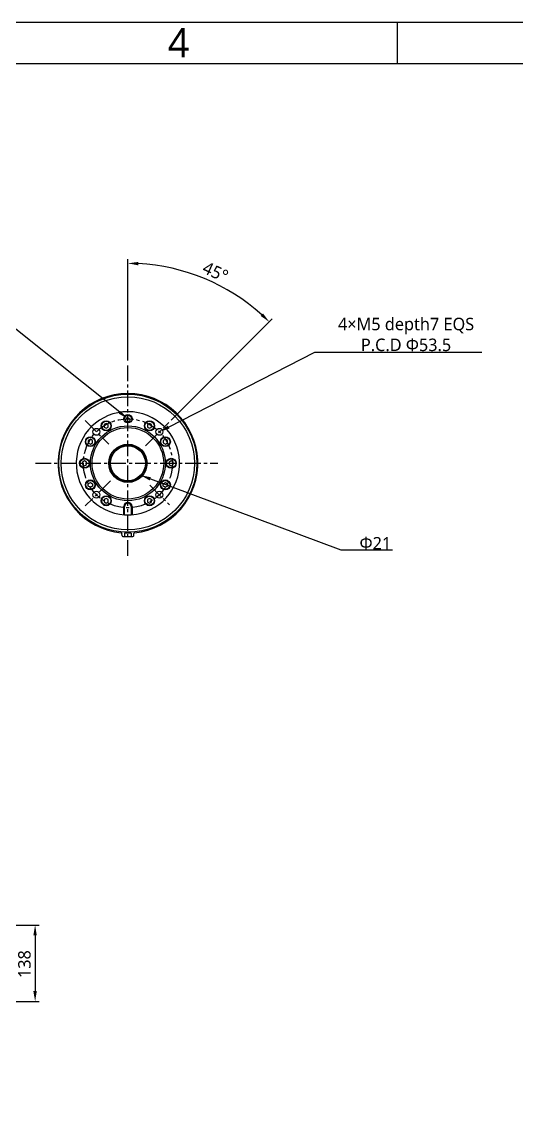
# Model space of a CAD drawing. Header units: millimetres. Extents: x 5828 to 6704, y 123 to 421.
# Drawn here: x 6448.6 to 6508, y 288.1 to 420.6 of the extents above; entities that cross this region are included whole.
import ezdxf
from ezdxf import colors
from ezdxf.entities.mleader import LeaderData, LeaderLine
from ezdxf.enums import TextEntityAlignment as Align
from ezdxf.math import Vec2, Vec3

# ---------------------------------------------------------------- set-up
doc = ezdxf.new("R2010")
doc.units = ezdxf.units.MM
doc.linetypes.add('CENTER', pattern=[0.6, 0.375, -0.075, 0.075, -0.075])
for name, color, linetype in [('中心线', 7, 'Continuous'), ('外形图', 7, 'Continuous'), ('多重引线', 7, 'Continuous'), ('尺寸标注', 7, 'Continuous'), ('模板', 7, 'Continuous')]:
    doc.layers.add(name, color=color, linetype=linetype)
doc.styles.add('微软雅黑', font='msyh.ttc', dxfattribs={"height": 1.5})
doc.dimstyles.new('尺寸标注_1_15比例', dxfattribs={"dimtxt": 1.5, "dimasz": 1.25, "dimexe": 0.5, "dimexo": 0.4, "dimgap": 0.5, "dimtad": 1, "dimdec": 1, "dimlfac": 15, "dimdsep": 46, "dimtxsty": '微软雅黑', "dimcen": 0.09, "dimadec": 0, "dimazin": 0, "dimtp": 0.01, "dimtm": 0.01, "dimtfac": 1, "dimtdec": 1, "dimtofl": 0, "dimtmove": 0, "dimatfit": 3, "dimfxl": 1, "dimtolj": 1, "dimarcsym": 0})
doc.dimstyles.new('尺寸标注_细节_1_5比例', dxfattribs={"dimtxt": 1.5, "dimasz": 1.25, "dimexe": 0.5, "dimexo": 0.4, "dimgap": 0.5, "dimtad": 1, "dimdec": 1, "dimlfac": 5, "dimdsep": 46, "dimtxsty": '微软雅黑', "dimcen": 0.09, "dimadec": 0, "dimazin": 0, "dimtp": 0.01, "dimtm": 0.01, "dimtfac": 1, "dimtdec": 1, "dimtofl": 0, "dimtmove": 0, "dimatfit": 3, "dimfxl": 1, "dimtolj": 1, "dimarcsym": 0})

# ---------------------------------------------------------------- blocks, each defined once
blk = doc.blocks.new('图纸页')
at = {"layer": '模板', "color": 2}
blk.add_line((6493.66, 420.62), (6493.66, 415.62), dxfattribs=at)
for points in [[(6283.66, 123.62), (6283.66, 420.62), (6703.66, 420.62), (6703.66, 123.62)], [(6308.66, 128.62), (6308.66, 415.62), (6698.66, 415.62), (6698.66, 128.62)]]:
    blk.add_lwpolyline(points, close=True, dxfattribs=at)
at = {"layer": '模板', "color": 2, "style": '微软雅黑'}
blk.add_text('4', height=3.5, dxfattribs=at).set_placement((6467.41, 418.12), align=Align.MIDDLE_CENTER)
for tag, height, p in [('编号', 4, (6669.32, 150.51)), ('当前页', 1.67, (6668.11, 141.19)), ('总页数', 1.67, (6673.32, 141.19)), ('比例', 1.67, (6628.66, 133.62))]:
    blk.add_attdef(tag, text='', height=height, dxfattribs=at).set_placement(p, align=Align.MIDDLE)
blk = doc.blocks.new('*D920')
at = {"layer": 'Defpoints', "color": 0}
for p in [(6433.18, 312.05), (6433.18, 302.85), (6450.17, 302.85)]:
    blk.add_point(p, dxfattribs=at)
at = {"layer": '尺寸标注', "color": 0, "lineweight": -2}
for p, q in [((6433.58, 312.05), (6450.67, 312.05)), ((6450.17, 310.8), (6450.17, 304.1)), ((6433.58, 302.85), (6450.67, 302.85))]:
    blk.add_line(p, q, dxfattribs=at)
at = {"layer": '尺寸标注', "color": 0}
for points in [[(6450.37, 310.8), (6449.96, 310.8), (6450.17, 312.05)], [(6449.96, 304.1), (6450.37, 304.1), (6450.17, 302.85)]]:
    blk.add_solid(points, dxfattribs=at)
at = {"layer": '尺寸标注', "color": 0, "insert": (6448.89, 307.35), "char_height": 1.5, "attachment_point": 5, "rotation": 90, "style": '微软雅黑'}
blk.add_mtext('\\A1;138', dxfattribs=at)
blk = doc.blocks.new('*D953')
at = {"layer": 'Defpoints', "color": 0}
for p in [(6467.53, 390.79), (6461.31, 379.54), (6466.21, 372.47), (6463.41, 369.67), (6461.31, 356.43)]:
    blk.add_point(p, dxfattribs=at)
at = {"layer": '尺寸标注', "color": 0, "lineweight": -2}
for p, q in [((6461.31, 379.94), (6461.31, 392.11)), ((6466.5, 372.75), (6478.66, 384.92))]:
    blk.add_line(p, q, dxfattribs=at)
blk.add_arc((6461.31, 367.57), 24.04, 47.9796, 87.0204, dxfattribs=at)
at = {"layer": '尺寸标注', "color": 0}
for points in [[(6462.57, 391.78), (6462.56, 391.37), (6461.31, 391.61)], [(6477.26, 385.28), (6477.55, 385.58), (6478.31, 384.57)]]:
    blk.add_solid(points, dxfattribs=at)
at = {"layer": '尺寸标注', "color": 0, "insert": (6471.84, 390.58), "char_height": 1.5, "attachment_point": 5, "rotation": 335.4092, "style": '微软雅黑'}
blk.add_mtext('\\A1;45%%d', dxfattribs=at)

msp = doc.modelspace()

# ---------------------------------------------------------------- linework, layer by layer
at = {"layer": '中心线', "linetype": 'CENTER', "ltscale": 5}
for p, q in [((6461.3116, 356.4336), (6461.3116, 379.5373)), ((6456.1716, 372.7079), (6459.0266, 369.853)), ((6463.4121, 369.6685), (6466.2127, 372.4691)), ((6450.2019, 367.568), (6472.1244, 367.568)), ((6459.2201, 365.4765), (6456.182, 362.4384)), ((6463.959, 364.9205), (6466.3041, 362.5754))]:
    msp.add_line(p, q, dxfattribs=at)
msp.add_circle((6461.3116, 367.568), 5.35, dxfattribs=at)
at = {"layer": '外形图'}
for p, q in [((6458.7116, 372.3583), (6458.463, 372.2148)), ((6458.9601, 372.2148), (6458.7116, 372.3583)), ((6461.063, 372.9115), (6461.3116, 373.055)), ((6461.063, 372.6245), (6461.063, 372.9115)), ((6461.3116, 372.481), (6461.063, 372.6245)), ((6461.3116, 373.055), (6461.5601, 372.9115)), ((6461.5601, 372.6245), (6461.3116, 372.481)), ((6461.5601, 372.9115), (6461.5601, 372.6245)), ((6463.9116, 372.3583), (6463.663, 372.2148)), ((6464.1601, 372.2148), (6463.9116, 372.3583)), ((6458.463, 372.2148), (6458.463, 371.9278)), ((6458.463, 371.9278), (6458.7116, 371.7843)), ((6458.7116, 371.7843), (6458.9601, 371.9278)), ((6458.9601, 371.9278), (6458.9601, 372.2148)), ((6463.663, 372.2148), (6463.663, 371.9278)), ((6463.663, 371.9278), (6463.9116, 371.7843)), ((6463.9116, 371.7843), (6464.1601, 371.9278)), ((6464.1601, 371.9278), (6464.1601, 372.2148)), ((6456.8082, 370.4549), (6456.5597, 370.3114)), ((6456.5597, 370.3114), (6456.5597, 370.0244)), ((6456.5597, 370.0244), (6456.8082, 369.8809)), ((6457.0568, 370.3114), (6456.8082, 370.4549)), ((6456.8082, 369.8809), (6457.0568, 370.0244)), ((6457.0568, 370.0244), (6457.0568, 370.3114)), ((6465.8149, 370.4549), (6465.5664, 370.3114)), ((6465.5664, 370.3114), (6465.5664, 370.0244)), ((6465.5664, 370.0244), (6465.8149, 369.8809)), ((6466.0635, 370.3114), (6465.8149, 370.4549)), ((6465.8149, 369.8809), (6466.0635, 370.0244)), ((6466.0635, 370.0244), (6466.0635, 370.3114)), ((6456.1116, 367.8549), (6455.863, 367.7114)), ((6455.863, 367.7114), (6455.863, 367.4244)), ((6455.863, 367.4244), (6456.1116, 367.2809)), ((6456.3601, 367.7114), (6456.1116, 367.8549)), ((6456.1116, 367.2809), (6456.3601, 367.4244)), ((6456.3601, 367.4244), (6456.3601, 367.7114)), ((6466.5116, 367.8549), (6466.263, 367.7114)), ((6466.263, 367.7114), (6466.263, 367.4244)), ((6466.263, 367.4244), (6466.5116, 367.2809)), ((6466.7601, 367.7114), (6466.5116, 367.8549)), ((6466.5116, 367.2809), (6466.7601, 367.4244)), ((6466.7601, 367.4244), (6466.7601, 367.7114)), ((6456.5597, 365.1115), (6456.8082, 365.255)), ((6456.5597, 364.8245), (6456.5597, 365.1115)), ((6456.8082, 364.681), (6456.5597, 364.8245)), ((6456.8082, 365.255), (6457.0568, 365.1115)), ((6457.0568, 364.8245), (6456.8082, 364.681)), ((6457.0568, 365.1115), (6457.0568, 364.8245)), ((6465.5664, 365.1115), (6465.8149, 365.255)), ((6465.5664, 364.8245), (6465.5664, 365.1115)), ((6465.8149, 364.681), (6465.5664, 364.8245)), ((6465.8149, 365.255), (6466.0635, 365.1115)), ((6466.0635, 364.8245), (6465.8149, 364.681)), ((6466.0635, 365.1115), (6466.0635, 364.8245)), ((6458.7116, 363.3516), (6458.463, 363.2081)), ((6458.463, 363.2081), (6458.463, 362.9211)), ((6458.9601, 363.2081), (6458.7116, 363.3516)), ((6458.9601, 362.9211), (6458.9601, 363.2081)), ((6463.9116, 363.3516), (6463.663, 363.2081)), ((6463.663, 363.2081), (6463.663, 362.9211)), ((6464.1601, 363.2081), (6463.9116, 363.3516)), ((6464.1601, 362.9211), (6464.1601, 363.2081)), ((6458.463, 362.9211), (6458.7116, 362.7776)), ((6458.7116, 362.7776), (6458.9601, 362.9211)), ((6460.8116, 361.3881), (6460.8116, 362.368)), ((6460.8116, 362.368), (6460.9116, 362.368)), ((6460.9116, 361.3809), (6460.9116, 362.368)), ((6461.7116, 362.368), (6461.7116, 361.3809)), ((6461.8116, 362.368), (6461.7116, 362.368)), ((6461.8116, 362.368), (6461.8116, 361.3881)), ((6463.663, 362.9211), (6463.9116, 362.7776)), ((6463.9116, 362.7776), (6464.1601, 362.9211)), ((6460.6099, 358.8662), (6460.6056, 359.108)), ((6460.9116, 359.168), (6460.9116, 358.768)), ((6461.7116, 359.168), (6460.9116, 359.168)), ((6461.7116, 359.168), (6461.7116, 358.768)), ((6462.0133, 358.8662), (6462.0175, 359.108)), ((6460.7098, 358.768), (6461.9133, 358.768))]:
    msp.add_line(p, q, dxfattribs=at)
for centre, radius in [((6461.3116, 367.568), 8.3), ((6461.3116, 367.568), 8), ((6458.7116, 372.0713), 0.6), ((6458.7116, 372.0713), 0.55), ((6461.3116, 372.918), 0.5), ((6463.9116, 372.0713), 0.6), ((6463.9116, 372.0713), 0.55), ((6461.3116, 367.568), 4.5), ((6461.3116, 367.568), 4.3), ((6457.5286, 371.351), 0.42), ((6465.0946, 371.351), 0.42), ((6456.8082, 370.168), 0.6), ((6456.8082, 370.1679), 0.55), ((6461.3116, 367.568), 2.3), ((6461.3116, 367.568), 2.18), ((6461.3116, 367.568), 2.1), ((6465.8149, 370.168), 0.6), ((6465.8149, 370.1679), 0.55), ((6456.1116, 367.568), 0.6), ((6456.1116, 367.5679), 0.55), ((6466.5116, 367.568), 0.6), ((6466.5116, 367.5679), 0.55), ((6456.8082, 364.968), 0.6), ((6456.8082, 364.968), 0.55), ((6456.8082, 364.968), 0.53), ((6465.8149, 364.968), 0.6), ((6465.8149, 364.968), 0.55), ((6465.8149, 364.968), 0.53), ((6457.5286, 363.7849), 0.42), ((6458.7116, 363.0646), 0.6), ((6458.7116, 363.0646), 0.55), ((6463.9116, 363.0646), 0.6), ((6463.9116, 363.0646), 0.55), ((6465.0946, 363.7849), 0.42)]:
    msp.add_circle(centre, radius, dxfattribs=at)
for centre, radius, start, end in [((6461.3116, 367.568), 8.4, 275.440622, 264.559378), ((6461.3116, 367.568), 6.2, 273.699071, 266.300929), ((6461.3116, 372.768), 0.53, 19.667005, 160.332997), ((6461.3116, 372.768), 0.55, 27.065096, 152.934904), ((6461.3116, 362.368), 0.5, 0, 180), ((6461.3116, 362.368), 0.4, 0, 180), ((6461.3116, 367.568), 6.2, 266.300929, 273.699107), ((6460.5057, 359.1062), 0.1, 1, 84.559378), ((6462.1175, 359.1062), 0.1, 95.440622, 179), ((6460.7098, 358.868), 0.1, 181, 270), ((6461.9133, 358.868), 0.1, 270, 359)]:
    msp.add_arc(centre, radius, start, end, dxfattribs=at)

# ---------------------------------------------------------------- block references
at = {"layer": '多重引线'}
msp.add_blockref('图纸页', (0, 0), dxfattribs=at)

# ---------------------------------------------------------------- dimensions: what is measured, and where the dimension line sits
at = {"layer": '尺寸标注'}
dim = msp.add_angular_dim_2l(base=(6467.5334, 390.7881), line1=((6463.4121, 369.6685), (6466.2127, 372.4691)), line2=((6461.3116, 356.4336), (6461.3116, 379.5373)), dimstyle='尺寸标注_细节_1_5比例', dxfattribs=at)
dim.commit()
dim.dimension.update_dxf_attribs({"geometry": '*D953', "text_midpoint": (6471.3152, 389.427), "dimtype": 162})
dim = msp.add_linear_dim(base=(6450.1659, 302.8484), p1=(6433.1804, 312.0484), p2=(6433.1804, 302.8484), angle=90, dimstyle='尺寸标注_1_15比例', dxfattribs=at)
dim.commit()
dim.dimension.update_dxf_attribs({"geometry": '*D920', "text_midpoint": (6450.1659, 307.3485), "dimtype": 160})

# ---------------------------------------------------------------- leaders
at = {"layer": '多重引线'}
ml = msp.add_multileader_mtext('Standard', dxfattribs=at)
ml.set_content('\\A1;{\\C256;Φ5H7({\\H0.7x;\\S+0.012^   0;}) depth7}', style='微软雅黑')
ml.set_leader_properties()
ml.build(insert=Vec2(0, 0))
ml.multileader.update_dxf_attribs({"text_left_attachment_type": 5, "text_right_attachment_type": 5, "dogleg_length": 1.5, "arrow_head_size": 1.25})
ctx = ml.context
ctx.base_point, ctx.char_height, ctx.arrow_head_size, ctx.landing_gap_size, ctx.plane_origin = Vec3(6426.0291, 383.9979), 1.5, 1.25, 0.75, Vec3(6461.3116, 372.918)
ctx.left_attachment, ctx.right_attachment, ctx.text_align_type = 5, 5, 2
notes = []
notes.append((ctx, [(0, (1, 1, 0), (6447.4618, 383.9979), (-1, 0), 1.5, [(0, [(6461.3116, 372.918)], 0, [])])]))
ctx.mtext.insert, ctx.mtext.alignment, ctx.mtext.flow_direction = Vec3(6445.2118, 387.0167), 3, 5
ml = msp.add_multileader_mtext('Standard', dxfattribs=at)
ml.set_content('\\pxqc;4×M5 depth7 EQS\\PP.C.D {\\C256;Φ53.5}', style='微软雅黑')
ml.set_leader_properties()
ml.build(insert=Vec2(0, 0))
ml.multileader.update_dxf_attribs({"text_left_attachment_type": 5, "text_right_attachment_type": 5, "dogleg_length": 1.5, "arrow_head_size": 1.25})
ctx = ml.context
ctx.base_point, ctx.char_height, ctx.arrow_head_size, ctx.landing_gap_size, ctx.plane_origin = Vec3(6485.262, 380.9253), 1.5, 1.25, 0.75, Vec3(6465.0946, 371.351)
ctx.left_attachment, ctx.right_attachment = 5, 5
notes.append((ctx, [(0, (1, 1, 0), (6483.762, 380.9253), (1, 0), 1.5, [(0, [(6465.0946, 371.351)], 0, [])])]))
ctx.mtext.insert, ctx.mtext.alignment, ctx.mtext.flow_direction = Vec3(6494.7259, 385.0618), 2, 5
ml = msp.add_multileader_mtext('Standard', dxfattribs=at)
ml.set_content('{\\C256;Φ21}', style='微软雅黑')
ml.set_leader_properties()
ml.build(insert=Vec2(0, 0))
ml.multileader.update_dxf_attribs({"text_left_attachment_type": 5, "text_right_attachment_type": 5, "dogleg_length": 1.5, "arrow_head_size": 1.25})
ctx = ml.context
ctx.base_point, ctx.char_height, ctx.arrow_head_size, ctx.landing_gap_size, ctx.plane_origin = Vec3(6488.3917, 357.1563), 1.5, 1.25, 0.75, Vec3(6465.6116, 367.568)
ctx.left_attachment, ctx.right_attachment = 5, 5
notes.append((ctx, [(0, (1, 1, 0), (6486.8917, 357.1563), (1, 0), 1.5, [(0, [(6462.8418, 366.1298)], 0, [])])]))
ctx.mtext.insert, ctx.mtext.flow_direction = Vec3(6489.1417, 358.7057), 5
for ctx, leaders in notes:
    for number, flags, end, landing, length, lines in leaders:
        leader = LeaderData()
        leader.index, (leader.has_last_leader_line, leader.has_dogleg_vector, leader.attachment_direction) = number, flags
        leader.last_leader_point, leader.dogleg_vector, leader.dogleg_length = Vec3(end), Vec3(landing), length
        for number, points, colour, breaks in lines:
            line = LeaderLine()
            line.index, line.vertices, line.color, line.breaks = number, Vec3.list(points), colors.encode_raw_color(colour), breaks
            leader.lines.append(line)
        ctx.leaders.append(leader)

doc.saveas('drawing.dxf')
